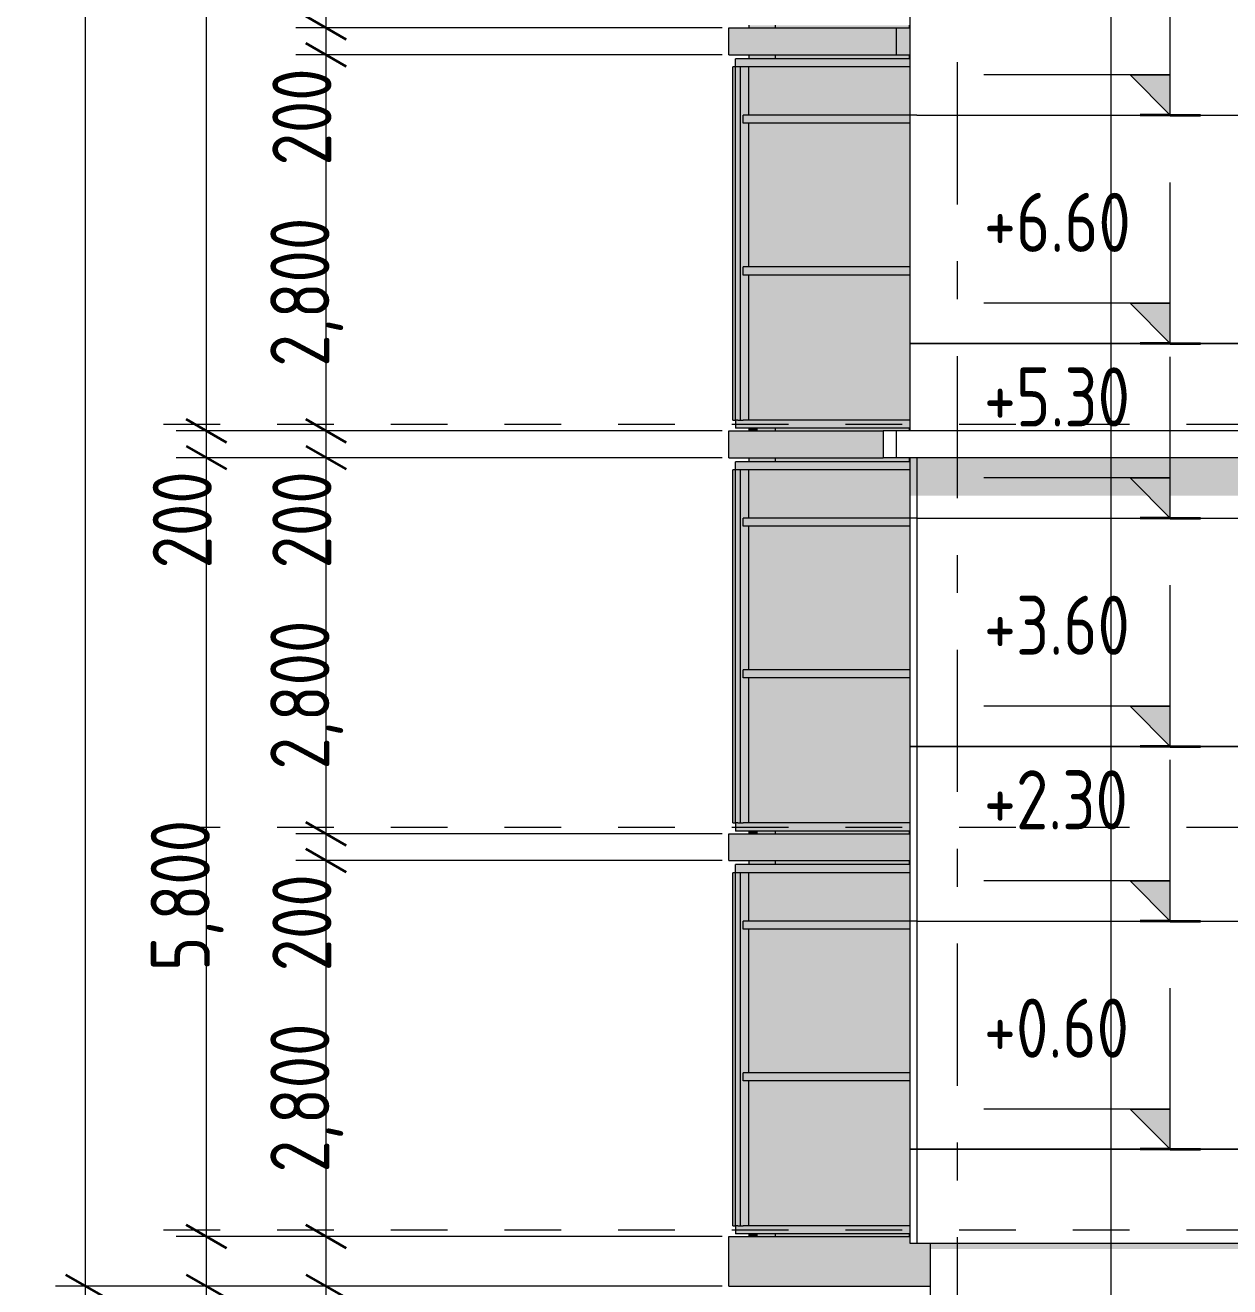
# Model space of a CAD drawing. Header units: millimetres. Extents: x 18162 to 7085488, y 72188 to 247925.
# Drawn here: x 5947017 to 5955989, y 91133 to 100526 of the extents above; entities that cross this region are included whole.
import ezdxf
from ezdxf.enums import TextEntityAlignment as Align

# ---------------------------------------------------------------- set-up
doc = ezdxf.new("R2010")
doc.units = ezdxf.units.MM
doc.header["$MEASUREMENT"] = 0
doc.linetypes.add('Dashed', pattern=[423.333333, 211.666667, -211.666667])
doc.linetypes.add('Double Dashed', pattern=[1093.611073, 529.166651, -211.666656, 141.111112, -211.666656])
for name, color, linetype in [('Finish - Wall', 7, 'Continuous'), ('Interior - Stair & Railing', 7, 'Continuous'), ('Structural - Bearing', 7, 'Continuous'), ('Structural - Grid', 7, 'Continuous')]:
    doc.layers.add(name, color=color, linetype=linetype)
doc.styles.add('GENERATED_STYLE_3', font='', dxfattribs={"width": 0.8})
doc.styles.get('GENERATED_STYLE_3').set_extended_font_data('ISOCPEUR MON')
doc.dimstyles.new('GENERATED_STYLE__32', dxfattribs={"dimtxt": 440.00001, "dimasz": 228, "dimexe": 0.18, "dimexo": 50, "dimgap": 0, "dimtad": 1, "dimdec": 0, "dimzin": 0, "dimdsep": 46, "dimtxsty": 'GENERATED_STYLE_3', "dimblk": 'ARROWHEAD_2', "dimblk1": 'ARROWHEAD_2', "dimblk2": 'ARROWHEAD_2', "dimcen": 0.09, "dimclrd": 13, "dimclre": 13, "dimclrt": 13, "dimadec": 0, "dimazin": 0, "dimtfac": 1, "dimtdec": 4, "dimtmove": 0, "dimatfit": 3, "dimfxl": 1, "dimtolj": 1, "dimtzin": 0, "dimarcsym": 0})
pattern_1 = [(180, (6050603.8, 91556.2), (0, 1000), []), (90, (6050603.8, 91556.2), (1000, 0), [])]

# ---------------------------------------------------------------- blocks, each defined once
blk = doc.blocks.new('*X2802', base_point=(6050603.8, 91556.2))
at = {"layer": 'Structural - Bearing', "color": 8, "linetype": 'Continuous', "lineweight": 13}
blk.add_line((5955103.8, 91456.2), (5955103.8, 89156.2), dxfattribs=at)
blk = doc.blocks.new('*X2804', base_point=(6050603.8, 91556.2))
at = {"layer": 'Structural - Bearing', "color": 8, "linetype": 'Continuous', "lineweight": 13}
for p, q in [((5955103.8, 103456.2), (5955103.8, 101156.2)), ((5956703.8, 103456.2), (5956703.8, 101156.2)), ((5953658.1, 102856.2), (5954603.8, 102856.2)), ((5954603.8, 102856.2), (5955103.8, 102856.2)), ((5955103.8, 102856.2), (5956203.8, 102856.2)), ((5956203.8, 102856.2), (5956703.8, 102856.2)), ((5956703.8, 102856.2), (5957558.1, 102856.2)), ((5953658.1, 101156.2), (5954603.8, 101156.2)), ((5954603.8, 101156.2), (5953658.1, 101156.2)), ((5955103.8, 101156.2), (5954603.8, 101156.2)), ((5954603.8, 101156.2), (5955103.8, 101156.2)), ((5955103.8, 101156.2), (5956203.8, 101156.2)), ((5955103.8, 101156.2), (5955103.8, 100556.2)), ((5956203.8, 101156.2), (5955103.8, 101156.2)), ((5956703.8, 101156.2), (5956203.8, 101156.2)), ((5956203.8, 101156.2), (5956703.8, 101156.2)), ((5956703.8, 101156.2), (5957558.1, 101156.2)), ((5956703.8, 101156.2), (5956703.8, 100556.2)), ((5957558.1, 101156.2), (5956703.8, 101156.2)), ((5955103.8, 100556.2), (5955103.8, 100456.2)), ((5956703.8, 100556.2), (5956703.8, 100456.2))]:
    blk.add_line(p, q, dxfattribs=at)
blk = doc.blocks.new('*X2827', base_point=(6050603.8, 91556.2))
at = {"layer": 'Structural - Bearing', "color": 7, "linetype": 'Continuous', "lineweight": 9}
blk.add_line((5953503.8, 100506.2), (5953503.8, 100306.2), dxfattribs=at)
blk = doc.blocks.new('*X2839', base_point=(6050603.8, 91556.2))
at = {"layer": 'Structural - Bearing', "color": 7, "linetype": 'Continuous', "lineweight": 13}
for p, q in [((5953658.1, 96856.2), (5953608.1, 96856.2)), ((5953658.1, 95156.2), (5953608.1, 95156.2)), ((5953608.1, 95156.2), (5953658.1, 95156.2))]:
    blk.add_line(p, q, dxfattribs=at)
blk = doc.blocks.new('*X2840', base_point=(6050603.8, 91556.2))
at = {"layer": 'Structural - Bearing', "color": 8, "linetype": 'Continuous', "lineweight": 13}
for p, q in [((5955103.8, 97306.2), (5955103.8, 95156.2)), ((5953658.1, 96856.2), (5954603.8, 96856.2)), ((5954603.8, 96856.2), (5955103.8, 96856.2)), ((5955103.8, 96856.2), (5956203.8, 96856.2)), ((5953658.1, 95156.2), (5954603.8, 95156.2)), ((5954603.8, 95156.2), (5953658.1, 95156.2)), ((5955103.8, 95156.2), (5954603.8, 95156.2)), ((5954603.8, 95156.2), (5955103.8, 95156.2)), ((5955103.8, 95156.2), (5956203.8, 95156.2)), ((5955103.8, 95156.2), (5955103.8, 94556.2)), ((5956203.8, 95156.2), (5955103.8, 95156.2)), ((5955103.8, 94556.2), (5955103.8, 94456.2))]:
    blk.add_line(p, q, dxfattribs=at)
blk = doc.blocks.new('*X2844', base_point=(6050603.8, 91556.2))
at = {"layer": 'Structural - Bearing', "color": 7, "linetype": 'Continuous', "lineweight": 9}
for p, q in [((5953503.8, 97506.2), (5953503.8, 97306.2)), ((5955103.8, 97506.2), (5955103.8, 97306.2))]:
    blk.add_line(p, q, dxfattribs=at)
blk = doc.blocks.new('*X2912', base_point=(6050603.8, 91556.2))
at = {"layer": 'Structural - Bearing', "color": 8, "linetype": 'Continuous', "lineweight": 13}
for p, q in [((5953658.1, 99856.2), (5953608.1, 99856.2)), ((5953658.1, 98156.2), (5953608.1, 98156.2)), ((5953608.1, 98156.2), (5953658.1, 98156.2))]:
    blk.add_line(p, q, dxfattribs=at)
blk = doc.blocks.new('*X2913', base_point=(6050603.8, 91556.2))
at = {"layer": 'Structural - Bearing', "color": 8, "linetype": 'Continuous', "lineweight": 13}
for p, q in [((5955103.8, 100456.2), (5955103.8, 98156.2)), ((5956703.8, 100456.2), (5956703.8, 98156.2)), ((5953658.1, 99856.2), (5954603.8, 99856.2)), ((5954603.8, 99856.2), (5955103.8, 99856.2)), ((5955103.8, 99856.2), (5956203.8, 99856.2)), ((5956203.8, 99856.2), (5956703.8, 99856.2)), ((5956703.8, 99856.2), (5957558.1, 99856.2)), ((5953658.1, 98156.2), (5954603.8, 98156.2)), ((5954603.8, 98156.2), (5953658.1, 98156.2)), ((5955103.8, 98156.2), (5954603.8, 98156.2)), ((5954603.8, 98156.2), (5955103.8, 98156.2)), ((5955103.8, 98156.2), (5956203.8, 98156.2)), ((5955103.8, 98156.2), (5955103.8, 97556.2)), ((5956203.8, 98156.2), (5955103.8, 98156.2)), ((5956703.8, 98156.2), (5956203.8, 98156.2)), ((5956203.8, 98156.2), (5956703.8, 98156.2)), ((5956703.8, 98156.2), (5957558.1, 98156.2)), ((5956703.8, 98156.2), (5956703.8, 97556.2)), ((5957558.1, 98156.2), (5956703.8, 98156.2)), ((5955103.8, 97556.2), (5955103.8, 97506.2)), ((5956703.8, 97556.2), (5956703.8, 97506.2))]:
    blk.add_line(p, q, dxfattribs=at)
blk = doc.blocks.new('*X2923', base_point=(6050603.8, 91556.2))
at = {"layer": 'Structural - Bearing', "color": 7, "linetype": 'Continuous', "lineweight": 13}
for p, q in [((5953658.1, 93856.2), (5953608.1, 93856.2)), ((5953658.1, 92156.2), (5953608.1, 92156.2)), ((5953608.1, 92156.2), (5953658.1, 92156.2))]:
    blk.add_line(p, q, dxfattribs=at)
blk = doc.blocks.new('*X2924', base_point=(6050603.8, 91556.2))
at = {"layer": 'Structural - Bearing', "color": 8, "linetype": 'Continuous', "lineweight": 13}
for p, q in [((5955103.8, 94456.2), (5955103.8, 92156.2)), ((5953658.1, 93856.2), (5954603.8, 93856.2)), ((5954603.8, 93856.2), (5955103.8, 93856.2)), ((5955103.8, 93856.2), (5956203.8, 93856.2)), ((5953658.1, 92156.2), (5954603.8, 92156.2)), ((5954603.8, 92156.2), (5953658.1, 92156.2)), ((5955103.8, 92156.2), (5954603.8, 92156.2)), ((5954603.8, 92156.2), (5955103.8, 92156.2)), ((5955103.8, 92156.2), (5956203.8, 92156.2)), ((5955103.8, 92156.2), (5955103.8, 91556.2)), ((5956203.8, 92156.2), (5955103.8, 92156.2)), ((5955103.8, 91556.2), (5955103.8, 91456.2))]:
    blk.add_line(p, q, dxfattribs=at)
blk = doc.blocks.new('*D2936', base_point=(6050603.8, 91556.2))
at = {"color": 13, "linetype": 'Continuous', "lineweight": 13}
for p, q in [((5949258.1, 91506.2), (5949258.1, 94306.2)), ((5952208.1, 91506.2), (5949033.1, 91506.2)), ((5949258.1, 91136.2), (5949258.1, 91506.2)), ((5952208.1, 91136.2), (5949033.1, 91136.2)), ((5949258.1, 90989.5), (5949258.1, 91136.2))]:
    blk.add_line(p, q, dxfattribs=at)
at = {"color": 12, "linetype": 'Continuous', "lineweight": 35}
for p, q in [((5949108.1, 91592.8), (5949408.1, 91419.6)), ((5949108.1, 91222.8), (5949408.1, 91049.6))]:
    blk.add_line(p, q, dxfattribs=at)
at = {"color": 13, "lineweight": 13, "insert": (5949297.9, 90311.8), "char_height": 440, "attachment_point": 7, "rotation": 90, "style": 'GENERATED_STYLE_3'}
blk.add_mtext('\\A1;{\\pql;\\fISOCPEUR MON|b0|i0|c0|p0;\\W0.800000;370}', dxfattribs=at)
blk = doc.blocks.new('ARROWHEAD_2')
at = {"color": 0, "linetype": 'Continuous', "lineweight": 0}
for p, q in [((-0.378, -0.655), (0.378, 0.655)), ((0, 0), (-1, 0))]:
    blk.add_line(p, q, dxfattribs=at)
blk = doc.blocks.new('*D2937', base_point=(6050603.8, 91556.2))
at = {"color": 12, "linetype": 'Continuous', "lineweight": 35}
for p, q in [((5949108.1, 94392.8), (5949408.1, 94219.6)), ((5949108.1, 91592.8), (5949408.1, 91419.6))]:
    blk.add_line(p, q, dxfattribs=at)
at = {"color": 13, "linetype": 'Continuous', "lineweight": 13}
for p, q in [((5952208.1, 94306.2), (5949033.1, 94306.2)), ((5949258.1, 91506.2), (5949258.1, 94306.2))]:
    blk.add_line(p, q, dxfattribs=at)
at = {"color": 13, "lineweight": 13, "char_height": 440, "attachment_point": 7, "rotation": 90, "style": 'GENERATED_STYLE_3'}
for s, insert in [('\\A1;{\\pql;\\fISOCPEUR MON|b0|i0|c0|p0;\\W0.800000;200}', (5949297.9, 93481.8)), ('\\A1;{\\pql;\\fISOCPEUR MON|b0|i0|c0|p0;\\W0.800000;2,800}', (5949385.7, 91984))]:
    blk.add_mtext(s, dxfattribs=dict(at, insert=insert))
blk = doc.blocks.new('*D2938', base_point=(6050603.8, 91556.2))
at = {"color": 13, "linetype": 'Continuous', "lineweight": 13}
for p, q in [((5949258.1, 94506.2), (5949258.1, 97306.2)), ((5952208.1, 94506.2), (5949033.1, 94506.2)), ((5949258.1, 94306.2), (5949258.1, 94506.2)), ((5952208.1, 94306.2), (5949033.1, 94306.2))]:
    blk.add_line(p, q, dxfattribs=at)
at = {"color": 12, "linetype": 'Continuous', "lineweight": 35}
for p, q in [((5949108.1, 94592.8), (5949408.1, 94419.6)), ((5949108.1, 94392.8), (5949408.1, 94219.6))]:
    blk.add_line(p, q, dxfattribs=at)
blk = doc.blocks.new('*D2939', base_point=(6050603.8, 91556.2))
at = {"color": 12, "linetype": 'Continuous', "lineweight": 35}
for p, q in [((5949108.1, 97392.8), (5949408.1, 97219.6)), ((5949108.1, 94592.8), (5949408.1, 94419.6))]:
    blk.add_line(p, q, dxfattribs=at)
at = {"color": 13, "linetype": 'Continuous', "lineweight": 13}
for p, q in [((5952208.1, 97306.2), (5949033.1, 97306.2)), ((5949258.1, 94506.2), (5949258.1, 97306.2))]:
    blk.add_line(p, q, dxfattribs=at)
at = {"color": 13, "lineweight": 13, "char_height": 440, "attachment_point": 7, "rotation": 90, "style": 'GENERATED_STYLE_3'}
for s, insert in [('\\A1;{\\pql;\\fISOCPEUR MON|b0|i0|c0|p0;\\W0.800000;200}', (5949297.9, 96481.8)), ('\\A1;{\\pql;\\fISOCPEUR MON|b0|i0|c0|p0;\\W0.800000;2,800}', (5949385.7, 94984))]:
    blk.add_mtext(s, dxfattribs=dict(at, insert=insert))
blk = doc.blocks.new('*D2940', base_point=(6050603.8, 91556.2))
at = {"color": 13, "linetype": 'Continuous', "lineweight": 13}
for p, q in [((5949258.1, 97506.2), (5949258.1, 100306.2)), ((5952208.1, 97506.2), (5949033.1, 97506.2)), ((5949258.1, 97306.2), (5949258.1, 97506.2)), ((5952208.1, 97306.2), (5949033.1, 97306.2))]:
    blk.add_line(p, q, dxfattribs=at)
at = {"color": 12, "linetype": 'Continuous', "lineweight": 35}
for p, q in [((5949108.1, 97592.8), (5949408.1, 97419.6)), ((5949108.1, 97392.8), (5949408.1, 97219.6))]:
    blk.add_line(p, q, dxfattribs=at)
blk = doc.blocks.new('*D2941', base_point=(6050603.8, 91556.2))
at = {"color": 12, "linetype": 'Continuous', "lineweight": 35}
for p, q in [((5949108.1, 100392.8), (5949408.1, 100219.6)), ((5949108.1, 97592.8), (5949408.1, 97419.6))]:
    blk.add_line(p, q, dxfattribs=at)
at = {"color": 13, "linetype": 'Continuous', "lineweight": 13}
for p, q in [((5952208.1, 100306.2), (5949033.1, 100306.2)), ((5949258.1, 97506.2), (5949258.1, 100306.2))]:
    blk.add_line(p, q, dxfattribs=at)
at = {"color": 13, "lineweight": 13, "char_height": 440, "attachment_point": 7, "rotation": 90, "style": 'GENERATED_STYLE_3'}
for s, insert in [('\\A1;{\\pql;\\fISOCPEUR MON|b0|i0|c0|p0;\\W0.800000;200}', (5949297.9, 99481.8)), ('\\A1;{\\pql;\\fISOCPEUR MON|b0|i0|c0|p0;\\W0.800000;2,800}', (5949385.7, 97984))]:
    blk.add_mtext(s, dxfattribs=dict(at, insert=insert))
blk = doc.blocks.new('*D2942', base_point=(6050603.8, 91556.2))
at = {"color": 12, "linetype": 'Continuous', "lineweight": 35}
for p, q in [((5949108.1, 100592.8), (5949408.1, 100419.6)), ((5949108.1, 100392.8), (5949408.1, 100219.6))]:
    blk.add_line(p, q, dxfattribs=at)
at = {"color": 13, "linetype": 'Continuous', "lineweight": 13}
for p, q in [((5949258.1, 100306.2), (5949258.1, 100506.2)), ((5952208.1, 100306.2), (5949033.1, 100306.2))]:
    blk.add_line(p, q, dxfattribs=at)
blk = doc.blocks.new('*D2943', base_point=(6050603.8, 91556.2))
at = {"color": 12, "linetype": 'Continuous', "lineweight": 35}
for p, q in [((5949108.1, 103392.8), (5949408.1, 103219.6)), ((5949108.1, 100592.8), (5949408.1, 100419.6))]:
    blk.add_line(p, q, dxfattribs=at)
at = {"color": 13, "linetype": 'Continuous', "lineweight": 13}
for p, q in [((5952208.1, 103306.2), (5949033.1, 103306.2)), ((5949258.1, 100506.2), (5949258.1, 103306.2)), ((5952208.1, 100506.2), (5949033.1, 100506.2)), ((5949258.1, 100306.2), (5949258.1, 100506.2))]:
    blk.add_line(p, q, dxfattribs=at)
at = {"color": 13, "lineweight": 13, "char_height": 440, "attachment_point": 7, "rotation": 90, "style": 'GENERATED_STYLE_3'}
for s, insert in [('\\A1;{\\pql;\\fISOCPEUR MON|b0|i0|c0|p0;\\W0.800000;200}', (5949297.9, 102481.8)), ('\\A1;{\\pql;\\fISOCPEUR MON|b0|i0|c0|p0;\\W0.800000;2,800}', (5949385.7, 100984))]:
    blk.add_mtext(s, dxfattribs=dict(at, insert=insert))
blk = doc.blocks.new('*D2971', base_point=(6050603.8, 91556.2))
at = {"color": 13, "linetype": 'Continuous', "lineweight": 13}
for p, q in [((5948367.3, 91506.2), (5948367.3, 97306.2)), ((5952208.1, 91506.2), (5948142.3, 91506.2)), ((5948367.3, 91136.2), (5948367.3, 91506.2)), ((5952208.1, 91136.2), (5948142.3, 91136.2)), ((5948367.3, 90989.5), (5948367.3, 91136.2))]:
    blk.add_line(p, q, dxfattribs=at)
at = {"color": 12, "linetype": 'Continuous', "lineweight": 35}
for p, q in [((5948217.3, 91592.8), (5948517.3, 91419.6)), ((5948217.3, 91222.8), (5948517.3, 91049.6))]:
    blk.add_line(p, q, dxfattribs=at)
at = {"color": 13, "lineweight": 13, "insert": (5948407, 90311.8), "char_height": 440, "attachment_point": 7, "rotation": 90, "style": 'GENERATED_STYLE_3'}
blk.add_mtext('\\A1;{\\pql;\\fISOCPEUR MON|b0|i0|c0|p0;\\W0.800000;370}', dxfattribs=at)
blk = doc.blocks.new('*D2972', base_point=(6050603.8, 91556.2))
at = {"color": 12, "linetype": 'Continuous', "lineweight": 35}
for p, q in [((5948217.3, 97392.8), (5948517.3, 97219.6)), ((5948217.3, 91592.8), (5948517.3, 91419.6))]:
    blk.add_line(p, q, dxfattribs=at)
at = {"color": 13, "linetype": 'Continuous', "lineweight": 13}
for p, q in [((5952208.1, 97306.2), (5948142.3, 97306.2)), ((5948367.3, 91506.2), (5948367.3, 97306.2))]:
    blk.add_line(p, q, dxfattribs=at)
at = {"color": 13, "lineweight": 13, "char_height": 440, "attachment_point": 7, "rotation": 90, "style": 'GENERATED_STYLE_3'}
for s, insert in [('\\A1;{\\pql;\\fISOCPEUR MON|b0|i0|c0|p0;\\W0.800000;200}', (5948407, 96481.8)), ('\\A1;{\\pql;\\fISOCPEUR MON|b0|i0|c0|p0;\\W0.800000;5,800}', (5948494.8, 93484))]:
    blk.add_mtext(s, dxfattribs=dict(at, insert=insert))
blk = doc.blocks.new('*D2973', base_point=(6050603.8, 91556.2))
at = {"color": 13, "linetype": 'Continuous', "lineweight": 13}
for p, q in [((5948367.3, 97506.2), (5948367.3, 130306.2)), ((5952208.1, 97506.2), (5948142.3, 97506.2)), ((5948367.3, 97306.2), (5948367.3, 97506.2)), ((5952208.1, 97306.2), (5948142.3, 97306.2))]:
    blk.add_line(p, q, dxfattribs=at)
at = {"color": 12, "linetype": 'Continuous', "lineweight": 35}
for p, q in [((5948217.3, 97592.8), (5948517.3, 97419.6)), ((5948217.3, 97392.8), (5948517.3, 97219.6))]:
    blk.add_line(p, q, dxfattribs=at)
blk = doc.blocks.new('*D2974', base_point=(6050603.8, 91556.2))
at = {"color": 12, "linetype": 'Continuous', "lineweight": 35}
for p, q in [((5948217.3, 130392.8), (5948517.3, 130219.6)), ((5948217.3, 97592.8), (5948517.3, 97419.6))]:
    blk.add_line(p, q, dxfattribs=at)
at = {"color": 13, "linetype": 'Continuous', "lineweight": 13}
for p, q in [((5952208.1, 130306.2), (5948142.3, 130306.2)), ((5948367.3, 97506.2), (5948367.3, 130306.2))]:
    blk.add_line(p, q, dxfattribs=at)
at = {"color": 13, "lineweight": 13, "char_height": 440, "attachment_point": 7, "rotation": 90, "style": 'GENERATED_STYLE_3'}
for s, insert in [('\\A1;{\\pql;\\fISOCPEUR MON|b0|i0|c0|p0;\\W0.800000;200}', (5948407, 129481.8)), ('\\A1;{\\pql;\\fISOCPEUR MON|b0|i0|c0|p0;\\W0.800000;32,800}', (5948494.8, 112861.1))]:
    blk.add_mtext(s, dxfattribs=dict(at, insert=insert))
blk = doc.blocks.new('*D2980', base_point=(6050603.8, 91556.2))
at = {"color": 12, "linetype": 'Continuous', "lineweight": 35}
for p, q in [((5947317.3, 142092.8), (5947617.3, 141919.6)), ((5947317.3, 91222.8), (5947617.3, 91049.6))]:
    blk.add_line(p, q, dxfattribs=at)
at = {"color": 13, "linetype": 'Continuous', "lineweight": 13}
for p, q in [((5953558.1, 142006.2), (5947242.3, 142006.2)), ((5947467.3, 91136.2), (5947467.3, 142006.2)), ((5952208.1, 91136.2), (5947242.3, 91136.2)), ((5947467.3, 90989.5), (5947467.3, 91136.2))]:
    blk.add_line(p, q, dxfattribs=at)
at = {"color": 13, "lineweight": 13, "insert": (5947594.8, 115894.9), "char_height": 440, "attachment_point": 7, "rotation": 90, "style": 'GENERATED_STYLE_3'}
blk.add_mtext('\\A1;{\\pql;\\fISOCPEUR MON|b0|i0|c0|p0;\\W0.800000;50,870}', dxfattribs=at)
blk = doc.blocks.new('Standard grid marker[380]_3', base_point=(5953958.1, 151556.2))
at = {"layer": 'Structural - Grid', "color": 13, "linetype": 'Double Dashed', "lineweight": 13, "ltscale": 2}
blk.add_line((5953958.1, 150556.2), (5953958.1, 87056.2), dxfattribs=at)
at = {"layer": 'Structural - Grid', "color": 13, "lineweight": 13, "style": 'GENERATED_STYLE_3'}
blk.add_attdef('AC_MarkerText_1', text='', height=500, rotation=360, dxfattribs=at).set_placement((5953958.1, 85706.2), align=Align.TOP_CENTER)

msp = doc.modelspace()

# ---------------------------------------------------------------- hatches: boundary and pattern name
at = {"linetype": 'Continuous', "lineweight": 13}
for points in [[(5955546.2, 99856.2), (5955546.2, 100156.2), (5955246.2, 100156.2)], [(5955546.2, 98156.2), (5955546.2, 98456.2), (5955246.2, 98456.2)], [(5955546.2, 96856.2), (5955546.2, 97156.2), (5955246.2, 97156.2)], [(5955546.2, 95156.2), (5955546.2, 95456.2), (5955246.2, 95456.2)], [(5955546.2, 93856.2), (5955546.2, 94156.2), (5955246.2, 94156.2)], [(5955546.2, 92156.2), (5955546.2, 92456.2), (5955246.2, 92456.2)]]:
    msp.add_hatch(color=13, dxfattribs=at).paths.add_polyline_path(points)
at = {"layer": 'Finish - Wall', "linetype": 'Continuous', "lineweight": 0}
for points in [[(5952308.1, 100276.2), (5952308.1, 100216.2), (5953608.1, 100216.2), (5953608.1, 100276.2)], [(5952288.6, 100216.2), (5952288.6, 99826.2), (5952308.1, 99826.2), (5952308.1, 100216.2)], [(5952308.1, 99826.2), (5952315.7, 99826.2), (5952315.7, 100216.2), (5952308.1, 100216.2)], [(5952345.2, 100216.2), (5952315.7, 100216.2), (5952315.7, 99826.2), (5952345.2, 99826.2)], [(5952345.2, 99826.2), (5952364.7, 99826.2), (5952364.7, 99856.2), (5952374.7, 99856.2), (5952374.7, 100216.2), (5952345.2, 100216.2)], [(5952374.7, 100216.2), (5952374.7, 99856.2), (5952408.1, 99856.2), (5952408.1, 100216.2)], [(5952408.1, 99856.2), (5953608.1, 99856.2), (5953608.1, 100216.2), (5952408.1, 100216.2)], [(5953608.1, 99856.2), (5952364.7, 99856.2), (5952364.7, 99796.2), (5953608.1, 99796.2)], [(5952288.6, 99826.2), (5952288.6, 98696.2), (5952308.1, 98696.2), (5952308.1, 99826.2)], [(5952308.1, 98696.2), (5952315.7, 98696.2), (5952315.7, 99826.2), (5952308.1, 99826.2)], [(5952345.2, 99826.2), (5952315.7, 99826.2), (5952315.7, 98696.2), (5952345.2, 98696.2)], [(5952345.2, 99826.2), (5952345.2, 98696.2), (5952364.7, 98696.2), (5952364.7, 98726.2), (5952374.7, 98726.2), (5952374.7, 99796.2), (5952364.7, 99796.2), (5952364.7, 99826.2)], [(5952374.7, 99796.2), (5952374.7, 98726.2), (5952408.1, 98726.2), (5952408.1, 99796.2)], [(5952408.1, 99796.2), (5952408.1, 98726.2), (5953608.1, 98726.2), (5953608.1, 99796.2)], [(5952364.7, 98666.2), (5953608.1, 98666.2), (5953608.1, 98726.2), (5952364.7, 98726.2)], [(5952288.6, 97586.2), (5952308.1, 97586.2), (5952308.1, 98696.2), (5952288.6, 98696.2)], [(5952308.1, 97586.2), (5952315.7, 97586.2), (5952315.7, 98696.2), (5952308.1, 98696.2)], [(5952315.7, 97586.2), (5952345.2, 97586.2), (5952345.2, 98696.2), (5952315.7, 98696.2)], [(5952345.2, 97586.2), (5952374.7, 97586.2), (5952374.7, 98666.2), (5952364.7, 98666.2), (5952364.7, 98696.2), (5952345.2, 98696.2)], [(5952374.7, 98666.2), (5952374.7, 97586.2), (5952408.1, 97586.2), (5952408.1, 98666.2)], [(5952408.1, 98666.2), (5952408.1, 97586.2), (5953608.1, 97586.2), (5953608.1, 98666.2)], [(5952308.1, 97586.2), (5952308.1, 97526.2), (5953608.1, 97526.2), (5953608.1, 97586.2)], [(5953608.1, 97276.2), (5952308.1, 97276.2), (5952308.1, 97216.2), (5953608.1, 97216.2)], [(5952288.6, 97216.2), (5952288.6, 96826.2), (5952308.1, 96826.2), (5952308.1, 97216.2)], [(5952308.1, 96826.2), (5952315.7, 96826.2), (5952315.7, 97216.2), (5952308.1, 97216.2)], [(5952345.2, 97216.2), (5952315.7, 97216.2), (5952315.7, 96826.2), (5952345.2, 96826.2)], [(5952345.2, 96826.2), (5952364.7, 96826.2), (5952364.7, 96856.2), (5952374.7, 96856.2), (5952374.7, 97216.2), (5952345.2, 97216.2)], [(5952374.7, 97216.2), (5952374.7, 96856.2), (5952408.1, 96856.2), (5952408.1, 97216.2)], [(5952408.1, 97216.2), (5952408.1, 96856.2), (5953608.1, 96856.2), (5953608.1, 97216.2)], [(5953608.1, 96856.2), (5952364.7, 96856.2), (5952364.7, 96796.2), (5953608.1, 96796.2)], [(5952288.6, 96826.2), (5952288.6, 95696.2), (5952308.1, 95696.2), (5952308.1, 96826.2)], [(5952308.1, 95696.2), (5952315.7, 95696.2), (5952315.7, 96826.2), (5952308.1, 96826.2)], [(5952345.2, 96826.2), (5952315.7, 96826.2), (5952315.7, 95696.2), (5952345.2, 95696.2)], [(5952345.2, 95696.2), (5952364.7, 95696.2), (5952364.7, 95726.2), (5952374.7, 95726.2), (5952374.7, 96796.2), (5952364.7, 96796.2), (5952364.7, 96826.2), (5952345.2, 96826.2)], [(5952374.7, 96796.2), (5952374.7, 95726.2), (5952408.1, 95726.2), (5952408.1, 96796.2)], [(5952408.1, 95726.2), (5953608.1, 95726.2), (5953608.1, 96796.2), (5952408.1, 96796.2)], [(5953608.1, 95726.2), (5952364.7, 95726.2), (5952364.7, 95666.2), (5953608.1, 95666.2)], [(5952288.6, 95696.2), (5952288.6, 94586.2), (5952308.1, 94586.2), (5952308.1, 95696.2)], [(5952308.1, 94586.2), (5952315.7, 94586.2), (5952315.7, 95696.2), (5952308.1, 95696.2)], [(5952315.7, 95696.2), (5952315.7, 94586.2), (5952345.2, 94586.2), (5952345.2, 95696.2)], [(5952345.2, 95696.2), (5952345.2, 94586.2), (5952374.7, 94586.2), (5952374.7, 95666.2), (5952364.7, 95666.2), (5952364.7, 95696.2)], [(5952374.7, 94586.2), (5952408.1, 94586.2), (5952408.1, 95666.2), (5952374.7, 95666.2)], [(5952408.1, 95666.2), (5952408.1, 94586.2), (5953608.1, 94586.2), (5953608.1, 95666.2)], [(5952308.1, 94586.2), (5952308.1, 94526.2), (5953608.1, 94526.2), (5953608.1, 94586.2)], [(5952288.6, 93826.2), (5952308.1, 93826.2), (5952308.1, 94216.2), (5952288.6, 94216.2)], [(5952308.1, 94276.2), (5952308.1, 94216.2), (5953608.1, 94216.2), (5953608.1, 94276.2)], [(5952308.1, 93826.2), (5952315.7, 93826.2), (5952315.7, 94216.2), (5952308.1, 94216.2)], [(5952315.7, 94216.2), (5952315.7, 93826.2), (5952345.2, 93826.2), (5952345.2, 94216.2)], [(5952345.2, 94216.2), (5952345.2, 93826.2), (5952364.7, 93826.2), (5952364.7, 93856.2), (5952374.7, 93856.2), (5952374.7, 94216.2)], [(5952374.7, 94216.2), (5952374.7, 93856.2), (5952408.1, 93856.2), (5952408.1, 94216.2)], [(5952408.1, 94216.2), (5952408.1, 93856.2), (5953608.1, 93856.2), (5953608.1, 94216.2)], [(5952364.7, 93796.2), (5953608.1, 93796.2), (5953608.1, 93856.2), (5952364.7, 93856.2)], [(5952288.6, 92696.2), (5952308.1, 92696.2), (5952308.1, 93826.2), (5952288.6, 93826.2)], [(5952308.1, 92696.2), (5952315.7, 92696.2), (5952315.7, 93826.2), (5952308.1, 93826.2)], [(5952315.7, 92696.2), (5952345.2, 92696.2), (5952345.2, 93826.2), (5952315.7, 93826.2)], [(5952345.2, 92696.2), (5952364.7, 92696.2), (5952364.7, 92726.2), (5952374.7, 92726.2), (5952374.7, 93796.2), (5952364.7, 93796.2), (5952364.7, 93826.2), (5952345.2, 93826.2)], [(5952374.7, 93796.2), (5952374.7, 92726.2), (5952408.1, 92726.2), (5952408.1, 93796.2)], [(5952408.1, 93796.2), (5952408.1, 92726.2), (5953608.1, 92726.2), (5953608.1, 93796.2)], [(5952364.7, 92726.2), (5952364.7, 92666.2), (5953608.1, 92666.2), (5953608.1, 92726.2)], [(5952288.6, 92696.2), (5952288.6, 91586.2), (5952308.1, 91586.2), (5952308.1, 92696.2)], [(5952308.1, 91586.2), (5952315.7, 91586.2), (5952315.7, 92696.2), (5952308.1, 92696.2)], [(5952315.7, 92696.2), (5952315.7, 91586.2), (5952345.2, 91586.2), (5952345.2, 92696.2)], [(5952345.2, 92696.2), (5952345.2, 91586.2), (5952374.7, 91586.2), (5952374.7, 92666.2), (5952364.7, 92666.2), (5952364.7, 92696.2)], [(5952408.1, 92666.2), (5952374.7, 92666.2), (5952374.7, 91586.2), (5952408.1, 91586.2)], [(5953608.1, 92666.2), (5952408.1, 92666.2), (5952408.1, 91586.2), (5953608.1, 91586.2)], [(5952308.1, 91586.2), (5952308.1, 91526.2), (5953608.1, 91526.2), (5953608.1, 91586.2)]]:
    msp.add_hatch(color=49, dxfattribs=at).paths.add_polyline_path(points)
at = {"layer": 'Interior - Stair & Railing', "linetype": 'Continuous', "lineweight": 0}
for points in [[(5952446.3, 97526.2), (5952446.1, 97526.2), (5952446.1, 97506.2), (5952446.3, 97506.2)], [(5952446.8, 97526.2), (5952446.3, 97526.2), (5952446.3, 97506.2), (5952446.8, 97506.2)], [(5952447.7, 97526.2), (5952446.8, 97526.2), (5952446.8, 97506.2), (5952447.7, 97506.2)], [(5952448.9, 97526.2), (5952447.7, 97526.2), (5952447.7, 97506.2), (5952448.9, 97506.2)], [(5952450.4, 97526.2), (5952448.9, 97526.2), (5952448.9, 97506.2), (5952450.4, 97506.2)], [(5952450.4, 97526.2), (5952450.4, 97506.2), (5952452.1, 97506.2), (5952452.1, 97526.2)], [(5952454, 97526.2), (5952452.1, 97526.2), (5952452.1, 97506.2), (5952454, 97506.2)], [(5952456, 97526.2), (5952454, 97526.2), (5952454, 97506.2), (5952456, 97506.2)], [(5952456, 97526.2), (5952456, 97506.2), (5952458.1, 97506.2), (5952458.1, 97526.2)], [(5952458.1, 97526.2), (5952458.1, 97506.2), (5952460.2, 97506.2), (5952460.2, 97526.2)], [(5952460.2, 97526.2), (5952460.2, 97506.2), (5952462.2, 97506.2), (5952462.2, 97526.2)], [(5952462.2, 97526.2), (5952462.2, 97506.2), (5952464.1, 97506.2), (5952464.1, 97526.2)], [(5952464.1, 97526.2), (5952464.1, 97506.2), (5952465.8, 97506.2), (5952465.8, 97526.2)], [(5952465.8, 97526.2), (5952465.8, 97506.2), (5952467.3, 97506.2), (5952467.3, 97526.2)], [(5952467.3, 97526.2), (5952467.3, 97506.2), (5952468.5, 97506.2), (5952468.5, 97526.2)], [(5952468.5, 97526.2), (5952468.5, 97506.2), (5952469.4, 97506.2), (5952469.4, 97526.2)], [(5952469.4, 97526.2), (5952469.4, 97506.2), (5952469.9, 97506.2), (5952469.9, 97526.2)], [(5952469.9, 97506.2), (5952470.1, 97506.2), (5952470.1, 97526.2), (5952469.9, 97526.2)], [(5952446.1, 94526.2), (5952446.1, 94506.2), (5952446.3, 94506.2), (5952446.3, 94526.2)], [(5952446.3, 94526.2), (5952446.3, 94506.2), (5952446.8, 94506.2), (5952446.8, 94526.2)], [(5952446.8, 94526.2), (5952446.8, 94506.2), (5952447.7, 94506.2), (5952447.7, 94526.2)], [(5952447.7, 94526.2), (5952447.7, 94506.2), (5952448.9, 94506.2), (5952448.9, 94526.2)], [(5952448.9, 94526.2), (5952448.9, 94506.2), (5952450.4, 94506.2), (5952450.4, 94526.2)], [(5952452.1, 94526.2), (5952450.4, 94526.2), (5952450.4, 94506.2), (5952452.1, 94506.2)], [(5952452.1, 94526.2), (5952452.1, 94506.2), (5952454, 94506.2), (5952454, 94526.2)], [(5952456, 94526.2), (5952454, 94526.2), (5952454, 94506.2), (5952456, 94506.2)], [(5952456, 94526.2), (5952456, 94506.2), (5952458.1, 94506.2), (5952458.1, 94526.2)], [(5952460.2, 94526.2), (5952458.1, 94526.2), (5952458.1, 94506.2), (5952460.2, 94506.2)], [(5952460.2, 94526.2), (5952460.2, 94506.2), (5952462.2, 94506.2), (5952462.2, 94526.2)], [(5952462.2, 94526.2), (5952462.2, 94506.2), (5952464.1, 94506.2), (5952464.1, 94526.2)], [(5952464.1, 94526.2), (5952464.1, 94506.2), (5952465.8, 94506.2), (5952465.8, 94526.2)], [(5952465.8, 94526.2), (5952465.8, 94506.2), (5952467.3, 94506.2), (5952467.3, 94526.2)], [(5952467.3, 94506.2), (5952468.5, 94506.2), (5952468.5, 94526.2), (5952467.3, 94526.2)], [(5952468.5, 94526.2), (5952468.5, 94506.2), (5952469.4, 94506.2), (5952469.4, 94526.2)], [(5952469.4, 94526.2), (5952469.4, 94506.2), (5952469.9, 94506.2), (5952469.9, 94526.2)], [(5952469.9, 94526.2), (5952469.9, 94506.2), (5952470.1, 94506.2), (5952470.1, 94526.2)], [(5952446.1, 91506.2), (5952446.3, 91506.2), (5952446.3, 91526.2), (5952446.1, 91526.2)], [(5952446.3, 91526.2), (5952446.3, 91506.2), (5952446.8, 91506.2), (5952446.8, 91526.2)], [(5952446.8, 91526.2), (5952446.8, 91506.2), (5952447.7, 91506.2), (5952447.7, 91526.2)], [(5952447.7, 91526.2), (5952447.7, 91506.2), (5952448.9, 91506.2), (5952448.9, 91526.2)], [(5952448.9, 91526.2), (5952448.9, 91506.2), (5952450.4, 91506.2), (5952450.4, 91526.2)], [(5952452.1, 91526.2), (5952450.4, 91526.2), (5952450.4, 91506.2), (5952452.1, 91506.2)], [(5952452.1, 91526.2), (5952452.1, 91506.2), (5952454, 91506.2), (5952454, 91526.2)], [(5952454, 91526.2), (5952454, 91506.2), (5952456, 91506.2), (5952456, 91526.2)], [(5952458.1, 91526.2), (5952456, 91526.2), (5952456, 91506.2), (5952458.1, 91506.2)], [(5952460.2, 91526.2), (5952458.1, 91526.2), (5952458.1, 91506.2), (5952460.2, 91506.2)], [(5952460.2, 91526.2), (5952460.2, 91506.2), (5952462.2, 91506.2), (5952462.2, 91526.2)], [(5952462.2, 91526.2), (5952462.2, 91506.2), (5952464.1, 91506.2), (5952464.1, 91526.2)], [(5952464.1, 91526.2), (5952464.1, 91506.2), (5952465.8, 91506.2), (5952465.8, 91526.2)], [(5952465.8, 91526.2), (5952465.8, 91506.2), (5952467.3, 91506.2), (5952467.3, 91526.2)], [(5952467.3, 91506.2), (5952468.5, 91506.2), (5952468.5, 91526.2), (5952467.3, 91526.2)], [(5952468.5, 91526.2), (5952468.5, 91506.2), (5952469.4, 91506.2), (5952469.4, 91526.2)], [(5952469.4, 91526.2), (5952469.4, 91506.2), (5952469.9, 91506.2), (5952469.9, 91526.2)], [(5952469.9, 91506.2), (5952470.1, 91506.2), (5952470.1, 91526.2), (5952469.9, 91526.2)]]:
    msp.add_hatch(color=49, dxfattribs=at).paths.add_polyline_path(points)
at = {"layer": 'Structural - Bearing', "linetype": 'Continuous', "lineweight": 9}
h = msp.add_hatch(dxfattribs=at)
h.set_pattern_fill('Grid_100x100_0003', style=0, pattern_type=2)
h.set_pattern_definition([(180, (6050603.8, 91556.2), (0, 1000), []), (90, (6050603.8, 91556.2), (1000, 0), [])])
h.paths.add_polyline_path([(5952408.1, 100526.2), (5952408.1, 100506.2), (5953608.1, 100506.2), (5953608.1, 100526.2)])
at = {"layer": 'Structural - Bearing', "linetype": 'Continuous', "lineweight": 0}
for points in [[(5952408.1, 100526.2), (5952408.1, 100506.2), (5953608.1, 100506.2), (5953608.1, 100526.2)], [(5952258.1, 100506.2), (5952258.1, 100306.2), (5953608.1, 100306.2), (5953608.1, 100506.2)], [(5952408.1, 100276.2), (5953608.1, 100276.2), (5953608.1, 100306.2), (5952408.1, 100306.2)], [(5952258.1, 97306.2), (5953408.1, 97306.2), (5953408.1, 97506.2), (5952258.1, 97506.2)], [(5952408.1, 97506.2), (5952446.1, 97506.2), (5952446.1, 97526.2), (5952408.1, 97526.2)], [(5952470.1, 97526.2), (5952470.1, 97506.2), (5953608.1, 97506.2), (5953608.1, 97526.2)], [(5953608.1, 97306.2), (5952408.1, 97306.2), (5952408.1, 97276.2), (5953608.1, 97276.2)], [(5953658.1, 97306.2), (5953608.1, 97306.2), (5953608.1, 97022.4), (5953658.1, 97022.4)], [(5953658.1, 97022.4), (5962513.1, 97022.4), (5962513.1, 96887.7), (5962525.7, 96875.1), (5962525.7, 96856.2), (5962758.1, 96856.2), (5962758.1, 95156.2), (5962513.1, 95156.2), (5962513.1, 95017.7), (5962525.7, 95005.1), (5962525.7, 94975.5), (5962513.1, 94957.7), (5962513.1, 94456.2), (5963758.1, 94456.2), (5963758.1, 94506.2), (5963946.1, 94506.2), (5963946.1, 94526.2), (5963808.1, 94526.2), (5963808.1, 94586.2), (5963795.7, 94586.2), (5963795.7, 97216.2), (5963808.1, 97216.2), (5963808.1, 97276.2), (5967008.1, 97276.2), (5967008.1, 97216.2), (5967020.5, 97216.2), (5967020.5, 97022.4), (5972308, 97022.4), (5972308.1, 97022.6), (5972308.1, 97306.2), (5966853.8, 97306.2), (5958058.1, 97306.2), (5953658.1, 97306.2)], [(5953608.1, 94506.2), (5952258.1, 94506.2), (5952258.1, 94306.2), (5953608.1, 94306.2)], [(5952408.1, 94526.2), (5952408.1, 94506.2), (5952446.1, 94506.2), (5952446.1, 94526.2)], [(5952470.1, 94526.2), (5952470.1, 94506.2), (5953608.1, 94506.2), (5953608.1, 94526.2)], [(5952408.1, 94306.2), (5952408.1, 94276.2), (5953608.1, 94276.2), (5953608.1, 94306.2)], [(5952258.1, 91506.2), (5952258.1, 91136.2), (5953758.1, 91136.2), (5953758.1, 91456.2), (5953608.1, 91456.2), (5953608.1, 91506.2)], [(5952408.1, 91526.2), (5952408.1, 91506.2), (5952446.1, 91506.2), (5952446.1, 91526.2)], [(5952470.1, 91526.2), (5952470.1, 91506.2), (5953608.1, 91506.2), (5953608.1, 91526.2)], [(5953758.1, 91413.8), (5962483.1, 91413.8), (5962483.1, 90845.3), (5962495.7, 90832.7), (5962495.7, 90803.1), (5962483.1, 90785.3), (5962483.1, 89712.3), (5962478.1, 89705.3), (5962478.1, 89696), (5962378.1, 89554.6), (5962378.1, 89184.6), (5965678.1, 89184.6), (5967058.1, 91136.2), (5963758.1, 91136.2), (5963758.1, 91456.2), (5953758.1, 91456.2)]]:
    msp.add_hatch(color=49, dxfattribs=at).paths.add_polyline_path(points)
at = {"layer": 'Structural - Bearing', "linetype": 'Continuous', "lineweight": 9}
h = msp.add_hatch(dxfattribs=at)
h.set_pattern_fill('Grid_100x100_0003', style=0, pattern_type=2)
h.set_pattern_definition([(180, (6050603.8, 91556.2), (0, 1000), []), (90, (6050603.8, 91556.2), (1000, 0), [])])
h.paths.add_polyline_path([(5952408.1, 100276.2), (5953608.1, 100276.2), (5953608.1, 100306.2), (5952408.1, 100306.2)])
h = msp.add_hatch(dxfattribs=at)
h.set_pattern_fill('Grid_100x100_0003', style=0, pattern_type=2)
h.set_pattern_definition(pattern_1)
h.paths.add_polyline_path([(5952408.1, 97506.2), (5952446.1, 97506.2), (5952446.1, 97526.2), (5952408.1, 97526.2)])
h = msp.add_hatch(dxfattribs=at)
h.set_pattern_fill('Grid_100x100_0003', style=0, pattern_type=2)
h.set_pattern_definition([(180, (6050603.8, 91556.2), (0, 1000), []), (90, (6050603.8, 91556.2), (1000, 0), [])])
h.paths.add_polyline_path([(5952470.1, 97526.2), (5952470.1, 97506.2), (5953608.1, 97506.2), (5953608.1, 97526.2)])
h = msp.add_hatch(dxfattribs=at)
h.set_pattern_fill('Grid_100x100_0003', style=0, pattern_type=2)
h.set_pattern_definition([(180, (6050603.8, 91556.2), (0, 1000), []), (90, (6050603.8, 91556.2), (1000, 0), [])])
h.paths.add_polyline_path([(5953608.1, 97306.2), (5952408.1, 97306.2), (5952408.1, 97276.2), (5953608.1, 97276.2)])
h = msp.add_hatch(dxfattribs=at)
h.set_pattern_fill('Grid_100x100_0003', style=0, pattern_type=2)
h.set_pattern_definition(pattern_1)
h.paths.add_polyline_path([(5952408.1, 94526.2), (5952408.1, 94506.2), (5952446.1, 94506.2), (5952446.1, 94526.2)])
h = msp.add_hatch(dxfattribs=at)
h.set_pattern_fill('Grid_100x100_0003', style=0, pattern_type=2)
h.set_pattern_definition([(180, (6050603.8, 91556.2), (2e-10, 1000), []), (90, (6050603.8, 91556.2), (1000, 0), [])])
h.paths.add_polyline_path([(5952470.1, 94526.2), (5952470.1, 94506.2), (5953608.1, 94506.2), (5953608.1, 94526.2)])
h = msp.add_hatch(dxfattribs=at)
h.set_pattern_fill('Grid_100x100_0003', style=0, pattern_type=2)
h.set_pattern_definition([(180, (6050603.8, 91556.2), (1e-10, 1000), []), (90, (6050603.8, 91556.2), (1000, 0), [])])
h.paths.add_polyline_path([(5952408.1, 94306.2), (5952408.1, 94276.2), (5953608.1, 94276.2), (5953608.1, 94306.2)])
h = msp.add_hatch(dxfattribs=at)
h.set_pattern_fill('Grid_100x100_0003', style=0, pattern_type=2)
h.set_pattern_definition([(180, (6050603.8, 91556.2), (0, 1000), []), (90, (6050603.8, 91556.2), (1000, 0), [])])
h.paths.add_polyline_path([(5952408.1, 91526.2), (5952408.1, 91506.2), (5952446.1, 91506.2), (5952446.1, 91526.2)])
h = msp.add_hatch(dxfattribs=at)
h.set_pattern_fill('Grid_100x100_0003', style=0, pattern_type=2)
h.set_pattern_definition([(180, (6050603.8, 91556.2), (0, 1000), []), (90, (6050603.8, 91556.2), (1000, 0), [])])
h.paths.add_polyline_path([(5952470.1, 91526.2), (5952470.1, 91506.2), (5953608.1, 91506.2), (5953608.1, 91526.2)])

# ---------------------------------------------------------------- linework, layer by layer
at = {"color": 13, "linetype": 'Continuous', "lineweight": 13}
for p, q in [((5955546.2, 99856.2), (5955546.2, 101056.2)), ((5955546.2, 100156.2), (5954157.2, 100156.2)), ((5955546.2, 99856.2), (5955246.2, 100156.2)), ((5955246.2, 100156.2), (5955546.2, 100156.2)), ((5955546.2, 98156.2), (5955546.2, 99356.2)), ((5955546.2, 98456.2), (5954157.2, 98456.2)), ((5955546.2, 98156.2), (5955246.2, 98456.2)), ((5955246.2, 98456.2), (5955546.2, 98456.2)), ((5955546.2, 96856.2), (5955546.2, 98056.2)), ((5955546.2, 97156.2), (5954157.2, 97156.2)), ((5955546.2, 96856.2), (5955246.2, 97156.2)), ((5955246.2, 97156.2), (5955546.2, 97156.2)), ((5955546.2, 95156.2), (5955546.2, 96356.2)), ((5955546.2, 95456.2), (5954157.2, 95456.2)), ((5955546.2, 95156.2), (5955246.2, 95456.2)), ((5955246.2, 95456.2), (5955546.2, 95456.2)), ((5955546.2, 93856.2), (5955546.2, 95056.2)), ((5955546.2, 94156.2), (5954157.2, 94156.2)), ((5955546.2, 93856.2), (5955246.2, 94156.2)), ((5955246.2, 94156.2), (5955546.2, 94156.2)), ((5955546.2, 92156.2), (5955546.2, 93356.2)), ((5955546.2, 92456.2), (5954157.2, 92456.2)), ((5955546.2, 92156.2), (5955246.2, 92456.2)), ((5955246.2, 92456.2), (5955546.2, 92456.2))]:
    msp.add_line(p, q, dxfattribs=at)
at = {"color": 12, "linetype": 'Continuous', "lineweight": 35}
for p, q in [((5955546.2, 99856.2), (5955321.2, 99856.2)), ((5955546.2, 99856.2), (5955771.2, 99856.2)), ((5955546.2, 98156.2), (5955321.2, 98156.2)), ((5955546.2, 98156.2), (5955771.2, 98156.2)), ((5955546.2, 96856.2), (5955321.2, 96856.2)), ((5955546.2, 96856.2), (5955771.2, 96856.2)), ((5955546.2, 95156.2), (5955321.2, 95156.2)), ((5955546.2, 95156.2), (5955771.2, 95156.2)), ((5955546.2, 93856.2), (5955321.2, 93856.2)), ((5955546.2, 93856.2), (5955771.2, 93856.2)), ((5955546.2, 92156.2), (5955321.2, 92156.2)), ((5955546.2, 92156.2), (5955771.2, 92156.2))]:
    msp.add_line(p, q, dxfattribs=at)
at = {"color": 8, "linetype": 'Dashed', "lineweight": 13, "ltscale": 2}
for p, q in [((5948046.5, 97556.2), (5978885, 97556.2)), ((5948046.5, 94556.2), (5978885, 94556.2)), ((5948046.5, 91556.2), (5978885, 91556.2))]:
    msp.add_line(p, q, dxfattribs=at)
at = {"layer": 'Finish - Wall', "color": 7, "linetype": 'Continuous', "lineweight": 9}
for p, q in [((5953608.1, 100276.2), (5952308.1, 100276.2)), ((5952308.1, 100216.2), (5952308.1, 100276.2)), ((5952308.1, 100216.2), (5952288.6, 100216.2)), ((5952288.6, 99826.2), (5952288.6, 100216.2)), ((5952325.7, 100216.2), (5952308.1, 100216.2)), ((5952308.1, 99826.2), (5952308.1, 100216.2)), ((5952345.2, 100216.2), (5952325.7, 100216.2)), ((5952364.7, 100216.2), (5952345.2, 100216.2)), ((5952345.2, 99826.2), (5952345.2, 100216.2)), ((5953608.1, 100216.2), (5952364.7, 100216.2)), ((5952408.1, 99856.2), (5952408.1, 100216.2)), ((5952364.7, 99796.2), (5952364.7, 99856.2)), ((5953608.1, 99856.2), (5952364.7, 99856.2)), ((5952288.6, 98696.2), (5952288.6, 99826.2)), ((5952308.1, 98696.2), (5952308.1, 99826.2)), ((5952345.2, 98696.2), (5952345.2, 99826.2)), ((5953608.1, 99796.2), (5952364.7, 99796.2)), ((5952408.1, 98726.2), (5952408.1, 99796.2)), ((5952364.7, 98666.2), (5952364.7, 98726.2)), ((5953608.1, 98726.2), (5952364.7, 98726.2)), ((5952288.6, 97586.2), (5952288.6, 98696.2)), ((5952308.1, 97586.2), (5952308.1, 98696.2)), ((5952345.2, 97586.2), (5952345.2, 98696.2)), ((5953608.1, 98666.2), (5952364.7, 98666.2)), ((5952408.1, 97586.2), (5952408.1, 98666.2)), ((5952288.6, 97586.2), (5952308.1, 97586.2)), ((5952325.7, 97586.2), (5952308.1, 97586.2)), ((5952308.1, 97586.2), (5952308.1, 97526.2)), ((5953608.1, 97526.2), (5952308.1, 97526.2)), ((5952325.7, 97586.2), (5952345.2, 97586.2)), ((5952345.2, 97586.2), (5952364.7, 97586.2)), ((5953608.1, 97586.2), (5952364.7, 97586.2)), ((5953608.1, 97276.2), (5952308.1, 97276.2)), ((5952308.1, 97216.2), (5952308.1, 97276.2)), ((5952308.1, 97216.2), (5952288.6, 97216.2)), ((5952288.6, 96826.2), (5952288.6, 97216.2)), ((5952325.7, 97216.2), (5952308.1, 97216.2)), ((5952308.1, 96826.2), (5952308.1, 97216.2)), ((5952345.2, 97216.2), (5952325.7, 97216.2)), ((5952364.7, 97216.2), (5952345.2, 97216.2)), ((5952345.2, 96826.2), (5952345.2, 97216.2)), ((5953608.1, 97216.2), (5952364.7, 97216.2)), ((5952408.1, 96856.2), (5952408.1, 97216.2)), ((5952364.7, 96796.2), (5952364.7, 96856.2)), ((5953608.1, 96856.2), (5952364.7, 96856.2)), ((5952288.6, 95696.2), (5952288.6, 96826.2)), ((5952308.1, 95696.2), (5952308.1, 96826.2)), ((5952345.2, 95696.2), (5952345.2, 96826.2)), ((5953608.1, 96796.2), (5952364.7, 96796.2)), ((5952408.1, 95726.2), (5952408.1, 96796.2)), ((5952364.7, 95666.2), (5952364.7, 95726.2)), ((5953608.1, 95726.2), (5952364.7, 95726.2)), ((5952288.6, 94586.2), (5952288.6, 95696.2)), ((5952308.1, 94586.2), (5952308.1, 95696.2)), ((5952345.2, 94586.2), (5952345.2, 95696.2)), ((5953608.1, 95666.2), (5952364.7, 95666.2)), ((5952408.1, 94586.2), (5952408.1, 95666.2)), ((5952288.6, 94586.2), (5952308.1, 94586.2)), ((5952325.7, 94586.2), (5952308.1, 94586.2)), ((5952308.1, 94586.2), (5952308.1, 94526.2)), ((5953608.1, 94526.2), (5952308.1, 94526.2)), ((5952325.7, 94586.2), (5952345.2, 94586.2)), ((5952345.2, 94586.2), (5952364.7, 94586.2)), ((5953608.1, 94586.2), (5952364.7, 94586.2)), ((5952308.1, 94216.2), (5952288.6, 94216.2)), ((5952288.6, 93826.2), (5952288.6, 94216.2)), ((5953608.1, 94276.2), (5952308.1, 94276.2)), ((5952308.1, 94216.2), (5952308.1, 94276.2)), ((5952325.7, 94216.2), (5952308.1, 94216.2)), ((5952308.1, 93826.2), (5952308.1, 94216.2)), ((5952345.2, 94216.2), (5952325.7, 94216.2)), ((5952364.7, 94216.2), (5952345.2, 94216.2)), ((5952345.2, 93826.2), (5952345.2, 94216.2)), ((5953608.1, 94216.2), (5952364.7, 94216.2)), ((5952408.1, 93856.2), (5952408.1, 94216.2)), ((5952364.7, 93796.2), (5952364.7, 93856.2)), ((5953608.1, 93856.2), (5952364.7, 93856.2)), ((5952288.6, 92696.2), (5952288.6, 93826.2)), ((5952308.1, 92696.2), (5952308.1, 93826.2)), ((5952345.2, 92696.2), (5952345.2, 93826.2)), ((5953608.1, 93796.2), (5952364.7, 93796.2)), ((5952408.1, 92726.2), (5952408.1, 93796.2)), ((5952364.7, 92666.2), (5952364.7, 92726.2)), ((5953608.1, 92726.2), (5952364.7, 92726.2)), ((5952288.6, 91586.2), (5952288.6, 92696.2)), ((5952308.1, 91586.2), (5952308.1, 92696.2)), ((5952345.2, 91586.2), (5952345.2, 92696.2)), ((5953608.1, 92666.2), (5952364.7, 92666.2)), ((5952408.1, 91586.2), (5952408.1, 92666.2)), ((5952288.6, 91586.2), (5952308.1, 91586.2)), ((5952325.7, 91586.2), (5952308.1, 91586.2)), ((5952308.1, 91586.2), (5952308.1, 91526.2)), ((5952325.7, 91586.2), (5952345.2, 91586.2)), ((5952345.2, 91586.2), (5952364.7, 91586.2)), ((5953608.1, 91586.2), (5952364.7, 91586.2)), ((5953608.1, 91526.2), (5952308.1, 91526.2))]:
    msp.add_line(p, q, dxfattribs=at)
at = {"layer": 'Interior - Stair & Railing', "color": 7, "linetype": 'Continuous', "lineweight": 9}
for p, q in [((5952446.1, 97506.2), (5952446.1, 97526.2)), ((5952470.1, 97506.2), (5952470.1, 97526.2)), ((5952446.1, 94506.2), (5952446.1, 94526.2)), ((5952470.1, 94506.2), (5952470.1, 94526.2)), ((5952446.1, 91506.2), (5952446.1, 91526.2)), ((5952470.1, 91506.2), (5952470.1, 91526.2))]:
    msp.add_line(p, q, dxfattribs=at)
at = {"layer": 'Structural - Bearing', "color": 7, "linetype": 'Continuous', "lineweight": 13}
for p, q in [((5953608.1, 100456.2), (5953608.1, 103456.2)), ((5952408.1, 100526.2), (5952408.1, 100506.2)), ((5952258.1, 100506.2), (5953608.1, 100506.2)), ((5952258.1, 100306.2), (5952258.1, 100506.2)), ((5953608.1, 97506.2), (5953608.1, 100456.2)), ((5952258.1, 100306.2), (5953608.1, 100306.2)), ((5952408.1, 100306.2), (5952408.1, 100276.2)), ((5952258.1, 97506.2), (5953408.1, 97506.2)), ((5952258.1, 97306.2), (5952258.1, 97506.2)), ((5952408.1, 97526.2), (5952408.1, 97506.2)), ((5963758.1, 97506.2), (5953408.1, 97506.2)), ((5953408.1, 97506.2), (5953408.1, 97306.2)), ((5952258.1, 97306.2), (5953408.1, 97306.2)), ((5952408.1, 97306.2), (5952408.1, 97276.2)), ((5963758.1, 97306.2), (5953408.1, 97306.2)), ((5953608.1, 94456.2), (5953608.1, 97306.2)), ((5953658.1, 97306.2), (5953658.1, 94456.2)), ((5952258.1, 94506.2), (5953608.1, 94506.2)), ((5952258.1, 94306.2), (5952258.1, 94506.2)), ((5952408.1, 94526.2), (5952408.1, 94506.2)), ((5953608.1, 91456.2), (5953608.1, 94456.2)), ((5953658.1, 94456.2), (5953658.1, 91456.2)), ((5952258.1, 94306.2), (5953608.1, 94306.2)), ((5952408.1, 94306.2), (5952408.1, 94276.2)), ((5952258.1, 91506.2), (5953608.1, 91506.2)), ((5952258.1, 91136.2), (5952258.1, 91506.2)), ((5952408.1, 91526.2), (5952408.1, 91506.2)), ((5953658.1, 91456.2), (5953608.1, 91456.2)), ((5963758.1, 91456.2), (5953658.1, 91456.2)), ((5953758.1, 91456.2), (5953758.1, 86806.2)), ((5952258.1, 91136.2), (5953758.1, 91136.2))]:
    msp.add_line(p, q, dxfattribs=at)

# ---------------------------------------------------------------- block references
at = {"layer": 'Structural - Bearing', "lineweight": 0}
for name in ['*X2804', '*X2827', '*X2913', '*X2912', '*X2844', '*X2840', '*X2839', '*X2924', '*X2923', '*X2802']:
    msp.add_blockref(name, (6050603.8, 91556.2), dxfattribs=at)
at = {"layer": 'Structural - Grid', "color": 13, "linetype": 'Continuous', "lineweight": 13}
msp.add_blockref('Standard grid marker[380]_3', (5953958.1, 151556.2), dxfattribs=at)

# ---------------------------------------------------------------- texts
at = {"color": 13, "lineweight": 13, "char_height": 440, "attachment_point": 7, "style": 'GENERATED_STYLE_3'}
for s, insert in [('\\A1;{\\pql;\\fISOCPEUR MON|b0|i0|c0|p0;\\W0.800000;+6.60}', (5954157.2, 98838.4)), ('\\A1;{\\pql;\\fISOCPEUR MON|b0|i0|c0|p0;\\W0.800000;+5.30}', (5954157.2, 97538.4)), ('\\A1;{\\pql;\\fISOCPEUR MON|b0|i0|c0|p0;\\W0.800000;+3.60}', (5954157.2, 95838.4)), ('\\A1;{\\pql;\\fISOCPEUR MON|b0|i0|c0|p0;\\W0.800000;+2.30}', (5954157.2, 94538.4)), ('\\A1;{\\pql;\\fISOCPEUR MON|b0|i0|c0|p0;\\W0.800000;+0.60}', (5954157.2, 92838.4))]:
    msp.add_mtext(s, dxfattribs=dict(at, insert=insert))

# ---------------------------------------------------------------- dimensions: what is measured, and where the dimension line sits
at = {"color": 13, "linetype": 'Continuous', "lineweight": 13}
for base, p1, p2, picture, middle in [((5947467.3, 142006.2), (5952258.1, 91136.2), (5953608.1, 142006.2), '*D2980', (5947159.3, 116799.4)), ((5948367.3, 130306.2), (5952833.1, 97506.2), (5952873.2, 130306.2), '*D2974', (5948059.3, 113765.6)), ((5948367.3, 97506.2), (5952833.1, 97306.2), (5952833.1, 97506.2), '*D2973', (5948059.3, 96984)), ((5949258.1, 103306.2), (5952933.1, 100506.2), (5952933.1, 103306.2), '*D2943', (5948950.1, 101721.1)), ((5949258.1, 100506.2), (5952933.1, 100306.2), (5952933.1, 100506.2), '*D2942', (5948950.1, 99984)), ((5949258.1, 100306.2), (5952833.1, 97506.2), (5952933.1, 100306.2), '*D2941', (5948950.1, 98721.1)), ((5949258.1, 97506.2), (5952833.1, 97306.2), (5952833.1, 97506.2), '*D2940', (5948950.1, 96984)), ((5948367.3, 97306.2), (5952933.1, 91506.2), (5952833.1, 97306.2), '*D2972', (5948059.3, 94221.1)), ((5949258.1, 97306.2), (5952933.1, 94506.2), (5952833.1, 97306.2), '*D2939', (5948950.1, 95721.1)), ((5948367.3, 91506.2), (5953008.1, 91136.2), (5952933.1, 91506.2), '*D2971', (5948059.3, 90814)), ((5949258.1, 94506.2), (5952933.1, 94306.2), (5952933.1, 94506.2), '*D2938', (5948950.1, 93984)), ((5949258.1, 94306.2), (5952933.1, 91506.2), (5952933.1, 94306.2), '*D2937', (5948950.1, 92721.1)), ((5949258.1, 91506.2), (5953008.1, 91136.2), (5952933.1, 91506.2), '*D2936', (5948950.1, 90814))]:
    dim = msp.add_linear_dim(base=base, p1=p1, p2=p2, angle=90, dimstyle='GENERATED_STYLE__32', dxfattribs=at)
    dim.commit()
    dim.dimension.update_dxf_attribs({"geometry": picture, "text_midpoint": middle, "dimtype": 160, "text_rotation": 90})

doc.saveas('drawing.dxf')
